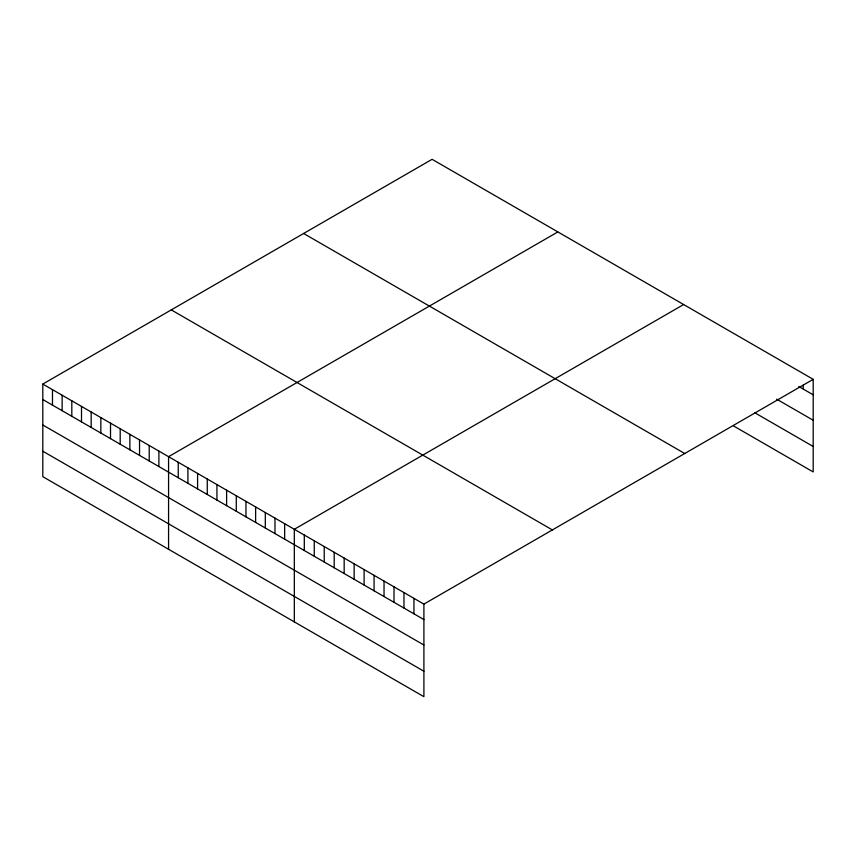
<?xml version="1.0" encoding="UTF-8"?>
<svg xmlns="http://www.w3.org/2000/svg" width="856" height="856" viewBox="0 0 856 856"><rect width="100%" height="100%" fill="white"/><g stroke="black" fill="none" stroke-linecap="round" stroke-linejoin="round"><path stroke-width="1.28" d="M42.8 384.066L423.902 604.101L423.902 696.688L42.8 476.664L42.8 384.066L432.098 159.312L813.2 379.336L813.2 471.934L733.464 425.892M557.855 231.923L168.568 456.676L168.568 549.274M683.623 304.533L294.325 529.286L294.325 621.884M423.902 604.101L813.2 379.336M798.798 386.495L813.2 394.809M776.649 399.153L813.2 420.253M754.5 412.592L813.2 446.479M303.623 233.474L684.736 453.509M171.264 309.893L552.377 529.928M42.8 399.527L423.902 619.562M42.8 424.983L423.902 645.017M42.8 451.208L423.902 671.243M803.228 385.179L803.228 389.052M413.94 598.344L413.94 613.806M403.968 592.587L403.968 608.049M394.006 586.831L394.006 602.292M384.034 581.074L384.034 596.546M374.072 575.318L374.072 590.79M364.1 569.572L364.1 585.033M354.138 563.815L354.138 579.277M344.166 558.058L344.166 573.52M334.204 552.302L334.204 567.774M324.231 546.545L324.231 562.018M314.259 540.799L314.259 556.261M304.297 535.043L304.297 550.504M284.652 523.701L284.652 539.162M274.979 518.115L274.979 533.577M265.307 512.53L265.307 527.991M255.634 506.945L255.634 522.406M245.961 501.359L245.961 516.821M236.288 495.774L236.288 511.235M226.605 490.188L226.605 505.65M216.932 484.603L216.932 500.065M207.259 479.018L207.259 494.479M197.586 473.432L197.586 488.894M187.913 467.847L187.913 483.308M178.241 462.261L178.241 477.723M158.895 451.091L158.895 466.552M149.212 445.505L149.212 460.967M139.539 439.92L139.539 455.381M129.866 434.334L129.866 449.796M120.193 428.749L120.193 444.211M110.52 423.164L110.52 438.625M100.848 417.578L100.848 433.04M91.175 411.993L91.175 427.454M81.502 406.407L81.502 421.869M71.818 400.822L71.818 416.284M62.146 395.237L62.146 410.698M52.473 389.651L52.473 405.113"/></g></svg>
